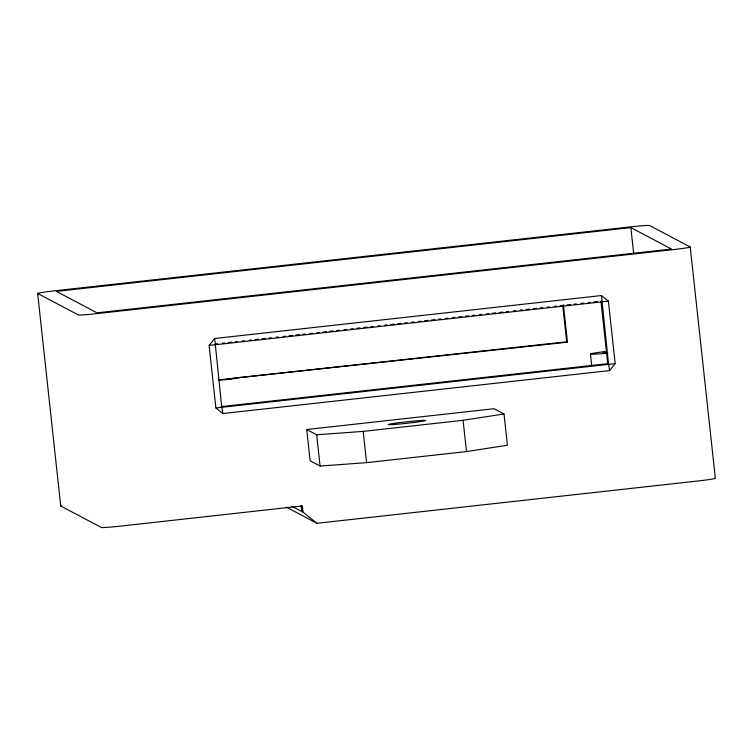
<?xml version="1.0" encoding="UTF-8"?>
<svg xmlns="http://www.w3.org/2000/svg" width="753" height="753" viewBox="0 0 753 753"><rect width="100%" height="100%" fill="white"/><g stroke="black" fill="none" stroke-linecap="round" stroke-linejoin="round"><path stroke-width="1.13" d="M209.118 345.448L214.68 338.502L601.459 295.553L608.386 301.115L615.173 363.633L609.61 370.58L222.832 413.529L215.904 407.966L209.118 345.448L608.386 301.115M225.928 379.559L236.602 377.865L566.68 341.777L567.47 342.191L563.423 304.899M215.904 407.966L615.173 363.633M306.725 429.521L316.674 434.782L363.181 431.394L463.086 420.306L504.011 413.971L507.4 445.239L466.484 451.565L366.57 462.653L320.072 466.041L310.114 460.78L306.725 429.521L494.053 408.719L504.011 413.971M604.923 351.576L603.2 351.783A25.178 1.007 -6.2 0 0 590.55 354.145A25.178 1.007 -6.2 0 0 607.662 353.157M630.863 227.594L56.381 291.383L97.015 312.843L671.488 249.045L630.863 227.594L633.65 253.29M215.33 343.999L217.664 343.735M222.342 343.217L224.676 342.954M228.187 342.568L231.689 342.182M235.2 341.787L237.534 341.533M242.202 341.005L244.546 340.751M249.215 340.234L251.558 339.97M255.06 339.584L258.561 339.189M262.072 338.803L265.574 338.417M269.085 338.022L271.419 337.768M276.097 337.25L278.431 336.986M283.109 336.469L285.443 336.205M288.945 335.819L292.456 335.433M295.957 335.038L299.468 334.652M302.97 334.266L305.304 334.003M309.982 333.485L312.316 333.221M316.994 332.704L319.328 332.45M322.839 332.054L326.341 331.668M329.842 331.282L333.353 330.887M336.855 330.501L339.198 330.238M343.867 329.72L346.201 329.466M350.879 328.939L353.213 328.685M356.724 328.289L360.226 327.903M363.737 327.517L367.238 327.122M370.74 326.736L373.083 326.473M377.752 325.955L380.096 325.701M384.764 325.183L387.108 324.92M390.609 324.534L394.111 324.138M397.622 323.752L401.123 323.366M404.634 322.971L406.968 322.717M411.646 322.199L413.981 321.936M418.649 321.418L420.993 321.154M424.494 320.769L428.005 320.383M431.507 319.987L435.008 319.601M438.519 319.206L440.853 318.952M445.531 318.434L447.866 318.171M452.544 317.653L454.878 317.389M458.379 317.004L461.89 316.618M465.392 316.222L468.903 315.836M472.404 315.451L474.738 315.187M479.416 314.669L481.751 314.406M486.429 313.888L488.763 313.634M492.274 313.239L495.775 312.853M499.277 312.467L502.788 312.071M506.289 311.686L508.633 311.422M513.301 310.904L515.645 310.65M520.314 310.123L522.648 309.869M526.159 309.474L529.66 309.088M533.171 308.702L536.673 308.306M540.183 307.921L542.518 307.657M547.186 307.139L549.53 306.885M554.199 306.367L556.542 306.104M560.044 305.718L563.555 305.323M567.056 304.937L570.558 304.551M574.068 304.156L576.403 303.901M581.081 303.384L583.415 303.12M588.093 302.602L590.427 302.339M593.929 301.953L597.44 301.567M218.21 379.907L567.47 342.191M219.001 380.331L237.393 378.288M609.61 370.58L608.528 364.113L607.737 363.69L220.958 406.639L221.749 407.062L222.832 413.529M316.909 523.297L697.815 480.998A18.881 0.762 -6.2 0 0 715.35 478.287L690.219 246.965L649.594 225.514A18.881 0.762 -6.2 0 0 629.668 226.964L55.185 290.752A18.881 0.762 -6.2 0 0 37.65 293.463L60.739 506.035L101.373 527.486A18.881 0.762 -6.2 0 0 121.299 526.036L302.386 505.931L303.064 512.181L316.909 523.297L286.262 507.108M37.65 293.463L78.274 314.923A18.881 0.762 -6.2 0 0 98.201 313.474L672.683 249.676A18.881 0.762 -6.2 0 0 690.219 246.965M291.712 506.185L303.064 512.181M608.528 364.113L601.459 295.553M600.941 301.172L607.737 363.69M590.437 354.042L591.689 365.619M562.755 305.643L566.68 341.777M463.086 420.306L466.484 451.565M363.181 431.394L366.57 462.653M316.674 434.782L320.072 466.041M301.191 505.301L301.868 511.551M221.749 407.062L214.68 338.502M60.739 506.035A18.881 0.762 -6.2 0 1 61.708 505.63M607.191 352.62A12.585 0.508 -6.2 0 1 606.061 352.028M394.365 424.457A18.881 0.762 -6.2 0 0 425.172 420.692A18.881 0.762 -6.2 0 0 400.765 422.471A18.881 0.762 -6.2 0 0 394.365 424.457"/></g></svg>
